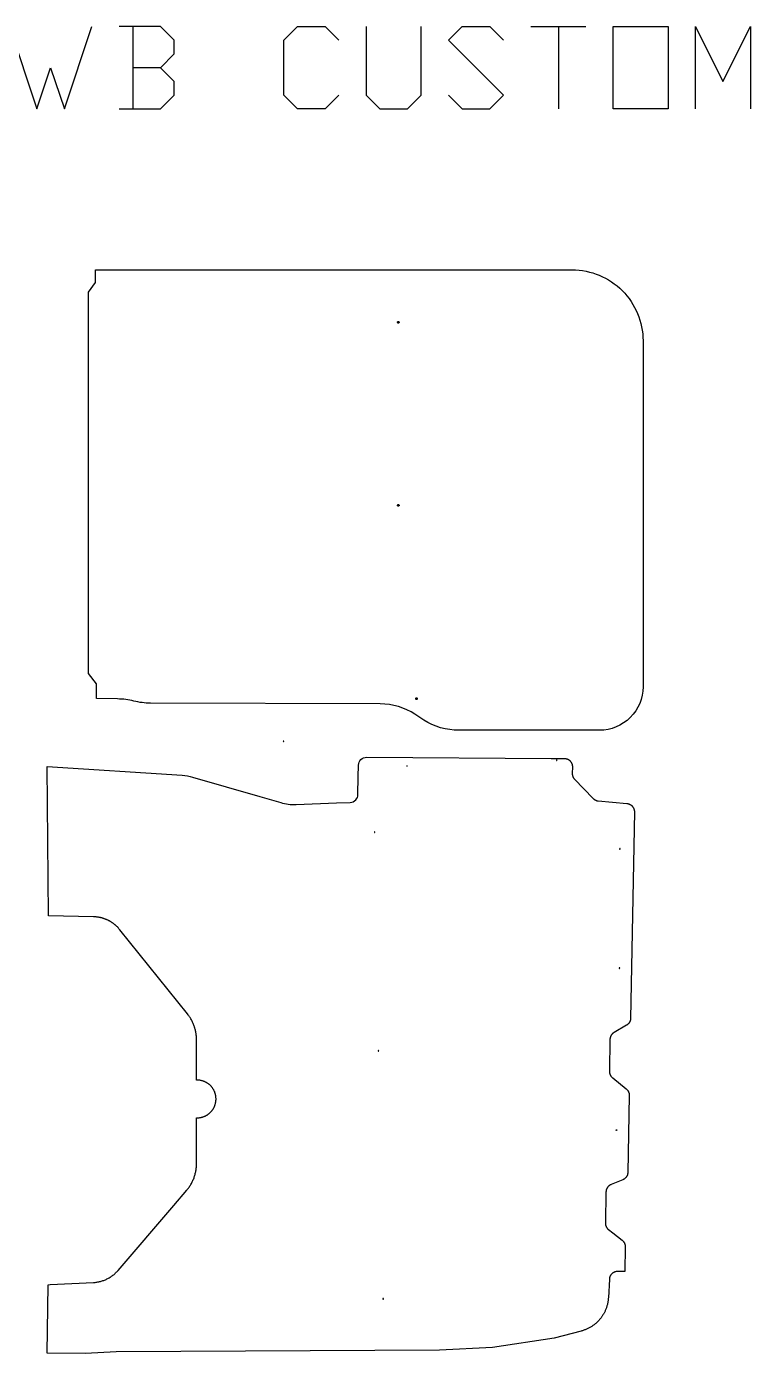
# Model space of a CAD drawing. Extents: x 111 to 5567, y 0 to 6052.
# Drawn here: x 3780 to 5567, y 2301 to 5576 of the extents above; entities that cross this region are included whole.
import ezdxf

# ---------------------------------------------------------------- set-up
doc = ezdxf.new("R2010")
doc.units = 0
doc.layers.add('Default_Layer', color=1, linetype='CONTINUOUS')

msp = doc.modelspace()

# ---------------------------------------------------------------- linework, layer by layer
at = {"layer": 'Default_Layer'}
for points in [[(3737.9, 5576.5), (3805.6, 5373.3), (3839.5, 5474.9), (3873.3, 5373.3), (3941.1, 5576.5)], [(4110.4, 5474.9), (4144.3, 5508.8), (4144.3, 5542.6), (4110.4, 5576.5), (4008.8, 5576.5)], [(4042.7, 5576.5), (4042.7, 5373.3)], [(4550.7, 5407.2), (4516.8, 5373.3), (4449.1, 5373.3), (4415.2, 5407.2), (4415.2, 5542.6), (4449.1, 5576.5), (4516.8, 5576.5), (4550.7, 5542.6)], [(4618.4, 5576.5), (4618.4, 5407.2), (4652.3, 5373.3), (4720, 5373.3), (4753.9, 5407.2), (4753.9, 5576.5)], [(4821.6, 5407.2), (4855.5, 5373.3), (4923.2, 5373.3), (4957.1, 5407.2), (4821.6, 5542.6), (4855.5, 5576.5), (4923.2, 5576.5), (4957.1, 5542.6)], [(5024.8, 5576.5), (5160.3, 5576.5)], [(5092.5, 5576.5), (5092.5, 5373.3)], [(5431.2, 5373.3), (5431.2, 5576.5), (5498.9, 5441), (5566.7, 5576.5), (5566.7, 5373.3)], [(4008.8, 5373.3), (4110.4, 5373.3), (4144.3, 5407.2), (4144.3, 5441), (4110.4, 5474.9), (4042.7, 5474.9)]]:
    msp.add_lwpolyline(points, dxfattribs=at)
for points in [[(5228, 5373.3), (5228, 5576.5), (5363.5, 5576.5), (5363.5, 5373.3), (5228, 5373.3)], [(4414.2, 3811.9), (4414.3, 3811.9), (4414.4, 3811.9), (4414.5, 3811.9), (4414.6, 3812), (4414.6, 3812.1), (4414.7, 3812.1), (4414.7, 3812.2), (4414.7, 3812.3), (4414.7, 3812.4), (4414.7, 3812.5), (4414.7, 3812.6), (4414.6, 3812.7), (4414.5, 3812.8), (4414.4, 3812.8), (4414.3, 3812.8), (4414.2, 3812.9), (4414.1, 3812.8), (4414, 3812.8), (4414, 3812.8), (4413.9, 3812.7), (4413.8, 3812.6), (4413.8, 3812.6), (4413.7, 3812.5), (4413.7, 3812.4), (4413.7, 3812.3), (4413.8, 3812.2), (4413.8, 3812.1), (4413.9, 3812), (4413.9, 3811.9), (4414, 3811.9), (4414.1, 3811.9), (4414.2, 3811.9)], [(5088.4, 3764.9), (5088.6, 3764.9), (5088.7, 3764.9), (5088.8, 3765), (5088.9, 3765.1), (5089, 3765.2), (5089.1, 3765.3), (5089.1, 3765.4), (5089.2, 3765.6), (5089.2, 3765.7), (5089.1, 3765.9), (5089, 3766), (5089, 3766.1), (5088.8, 3766.2), (5088.7, 3766.3), (5088.6, 3766.3), (5088.4, 3766.4), (5088.3, 3766.3), (5088.1, 3766.3), (5088, 3766.2), (5087.9, 3766.2), (5087.8, 3766), (5087.7, 3765.9), (5087.7, 3765.8), (5087.7, 3765.6), (5087.7, 3765.5), (5087.7, 3765.3), (5087.8, 3765.2), (5087.9, 3765.1), (5088, 3765), (5088.1, 3764.9), (5088.3, 3764.9), (5088.4, 3764.9)], [(4719.1, 3750.6), (4719.2, 3750.6), (4719.4, 3750.6), (4719.5, 3750.7), (4719.6, 3750.8), (4719.7, 3750.9), (4719.8, 3751), (4719.8, 3751.1), (4719.8, 3751.3), (4719.8, 3751.4), (4719.8, 3751.6), (4719.7, 3751.7), (4719.6, 3751.8), (4719.5, 3751.9), (4719.4, 3752), (4719.3, 3752), (4719.1, 3752.1), (4719, 3752), (4718.8, 3752), (4718.7, 3751.9), (4718.6, 3751.8), (4718.5, 3751.7), (4718.4, 3751.6), (4718.4, 3751.5), (4718.3, 3751.3), (4718.4, 3751.2), (4718.4, 3751), (4718.5, 3750.9), (4718.6, 3750.8), (4718.7, 3750.7), (4718.8, 3750.6), (4718.9, 3750.6), (4719.1, 3750.6)], [(4639.1, 3587), (4639.3, 3587), (4639.4, 3587), (4639.5, 3587.1), (4639.6, 3587.2), (4639.7, 3587.3), (4639.8, 3587.4), (4639.8, 3587.6), (4639.9, 3587.7), (4639.9, 3587.9), (4639.8, 3588), (4639.7, 3588.1), (4639.7, 3588.2), (4639.5, 3588.3), (4639.4, 3588.4), (4639.3, 3588.5), (4639.1, 3588.5), (4639, 3588.5), (4638.8, 3588.4), (4638.7, 3588.4), (4638.6, 3588.3), (4638.5, 3588.2), (4638.4, 3588), (4638.4, 3587.9), (4638.4, 3587.7), (4638.4, 3587.6), (4638.4, 3587.4), (4638.5, 3587.3), (4638.6, 3587.2), (4638.7, 3587.1), (4638.8, 3587), (4639, 3587), (4639.1, 3587)], [(5244.5, 3546), (5244.6, 3546), (5244.8, 3546), (5244.9, 3546.1), (5245, 3546.2), (5245.1, 3546.3), (5245.2, 3546.4), (5245.2, 3546.6), (5245.2, 3546.7), (5245.2, 3546.9), (5245.2, 3547), (5245.1, 3547.2), (5245, 3547.3), (5244.9, 3547.4), (5244.8, 3547.4), (5244.6, 3547.5), (5244.5, 3547.5), (5244.3, 3547.5), (5244.2, 3547.4), (5244.1, 3547.4), (5244, 3547.3), (5243.9, 3547.2), (5243.8, 3547), (5243.7, 3546.9), (5243.7, 3546.8), (5243.7, 3546.6), (5243.8, 3546.5), (5243.8, 3546.3), (5243.9, 3546.2), (5244, 3546.1), (5244.2, 3546.1), (5244.3, 3546), (5244.5, 3546)], [(5243.1, 3252), (5243.3, 3252), (5243.4, 3252), (5243.6, 3252.1), (5243.7, 3252.2), (5243.8, 3252.3), (5243.8, 3252.4), (5243.9, 3252.6), (5243.9, 3252.7), (5243.9, 3252.9), (5243.8, 3253), (5243.8, 3253.1), (5243.7, 3253.2), (5243.6, 3253.3), (5243.4, 3253.4), (5243.3, 3253.5), (5243.2, 3253.5), (5243, 3253.5), (5242.9, 3253.4), (5242.7, 3253.4), (5242.6, 3253.3), (5242.5, 3253.2), (5242.4, 3253), (5242.4, 3252.9), (5242.4, 3252.7), (5242.4, 3252.6), (5242.4, 3252.4), (5242.5, 3252.3), (5242.6, 3252.2), (5242.7, 3252.1), (5242.8, 3252), (5243, 3252), (5243.1, 3252)], [(4648.3, 3047.7), (4648.5, 3047.7), (4648.6, 3047.8), (4648.7, 3047.8), (4648.9, 3047.9), (4649, 3048), (4649, 3048.2), (4649.1, 3048.3), (4649.1, 3048.5), (4649.1, 3048.6), (4649, 3048.8), (4649, 3048.9), (4648.9, 3049), (4648.8, 3049.1), (4648.6, 3049.2), (4648.5, 3049.2), (4648.4, 3049.2), (4648.2, 3049.2), (4648.1, 3049.2), (4647.9, 3049.1), (4647.8, 3049), (4647.7, 3048.9), (4647.7, 3048.8), (4647.6, 3048.6), (4647.6, 3048.5), (4647.6, 3048.3), (4647.6, 3048.2), (4647.7, 3048.1), (4647.8, 3048), (4647.9, 3047.9), (4648, 3047.8), (4648.2, 3047.7), (4648.3, 3047.7)], [(5235.9, 2852), (5235.7, 2852.1), (5235.6, 2852.1), (5235.5, 2852.2), (5235.3, 2852.3), (5235.3, 2852.4), (5235.2, 2852.5), (5235.1, 2852.6), (5235.1, 2852.8), (5235.2, 2853), (5235.2, 2853.1), (5235.3, 2853.2), (5235.4, 2853.3), (5235.5, 2853.4), (5235.6, 2853.5), (5235.7, 2853.5), (5235.9, 2853.5), (5236.1, 2853.5), (5236.2, 2853.5), (5236.3, 2853.4), (5236.4, 2853.3), (5236.5, 2853.2), (5236.6, 2853.1), (5236.6, 2852.9), (5236.6, 2852.8), (5236.6, 2852.6), (5236.6, 2852.5), (5236.5, 2852.4), (5236.4, 2852.2), (5236.3, 2852.2), (5236.2, 2852.1), (5236, 2852), (5235.9, 2852)], [(4660.2, 2435.4), (4660.4, 2435.4), (4660.5, 2435.5), (4660.6, 2435.5), (4660.8, 2435.6), (4660.9, 2435.7), (4660.9, 2435.9), (4661, 2436), (4661, 2436.1), (4661, 2436.3), (4660.9, 2436.4), (4660.9, 2436.6), (4660.8, 2436.7), (4660.7, 2436.8), (4660.5, 2436.8), (4660.4, 2436.9), (4660.2, 2436.9), (4660.1, 2436.9), (4660, 2436.9), (4659.8, 2436.8), (4659.7, 2436.7), (4659.6, 2436.6), (4659.6, 2436.5), (4659.5, 2436.3), (4659.5, 2436.2), (4659.5, 2436), (4659.5, 2435.9), (4659.6, 2435.7), (4659.7, 2435.6), (4659.8, 2435.5), (4659.9, 2435.5), (4660.1, 2435.4), (4660.2, 2435.4)]]:
    msp.add_lwpolyline(points, close=True, dxfattribs=at)
for points in [[(3950.5, 4975.9), (5126.5, 4975.9, -0.414214), (5301.5, 4800.9), (5301.5, 3947.1, -0.414214), (5194, 3839.6), (4847.2, 3839.6, -0.141963), (4760.3, 3864.7), (4738.7, 3879.4, 0.139962), (4653.1, 3904.6), (4086, 3906.4, -0.059561), (4044.8, 3911.6, 0.058229), (4004.5, 3916.9), (3952.5, 3917.6), (3952.5, 3954.6), (3932.5, 3979.6), (3932.5, 4920.6), (3950.5, 4944.6), (3950.5, 4975.9)], [(4697.5, 4844.6, -0.414214), (4695.5, 4846.6, -0.414214), (4697.5, 4848.6, -0.414214), (4699.5, 4846.6, -0.414214), (4697.5, 4844.6)], [(4697.5, 4392.6, -0.414214), (4695.5, 4394.6, -0.414214), (4697.5, 4396.6, -0.414214), (4699.5, 4394.6, -0.414214), (4697.5, 4392.6)], [(4742.5, 3915.6, -0.414214), (4740.5, 3917.6, -0.414214), (4742.5, 3919.6, -0.414214), (4744.5, 3917.6, -0.414214), (4742.5, 3915.6)], [(4599.4, 3753.4, -0.410442), (4619.5, 3773), (5075, 3770.3), (5107.3, 3770.1), (5108.3, 3770), (5109.3, 3770), (5110.3, 3769.8), (5111.2, 3769.6), (5112.2, 3769.4), (5113.2, 3769.1), (5114.1, 3768.8), (5115, 3768.5), (5115.9, 3768.1), (5116.8, 3767.6), (5117.6, 3767.1), (5118.4, 3766.6), (5119.2, 3766), (5120, 3765.4), (5120.8, 3764.7), (5121.5, 3764), (5122.1, 3763.3), (5122.8, 3762.5), (5123.4, 3761.7), (5123.9, 3760.9), (5124.4, 3760.1), (5124.9, 3759.2), (5125.2, 3758.6), (5125.3, 3758.3), (5125.7, 3757.4), (5126.1, 3756.5), (5126.4, 3755.6), (5126.6, 3754.6), (5126.8, 3753.7), (5127, 3752.7), (5127.1, 3751.7), (5127.1, 3750.7), (5127.1, 3749.7), (5126.8, 3733.2), (5126.8, 3732.2), (5126.9, 3731.2), (5127, 3730.2), (5127.2, 3729.3), (5127.3, 3728.3), (5127.6, 3727.4), (5127.9, 3726.4), (5128.2, 3725.5), (5128.6, 3724.6), (5129, 3723.7), (5129.5, 3722.9), (5130, 3722), (5130.5, 3721.2), (5131.1, 3720.4), (5131.8, 3719.7), (5132.4, 3718.9), (5178.4, 3671.2), (5179.1, 3670.6), (5179.8, 3670), (5180.4, 3669.4), (5181.2, 3668.9), (5181.9, 3668.4), (5182.6, 3667.9), (5183.4, 3667.5), (5184.2, 3667.1), (5185, 3666.7), (5185.8, 3666.4), (5186.7, 3666.1), (5187.5, 3665.8), (5188.4, 3665.6), (5189.3, 3665.4), (5190.2, 3665.3), (5191, 3665.2), (5261.9, 3658.8), (5262.9, 3658.7), (5263.9, 3658.5), (5264.8, 3658.3), (5265.7, 3658.1), (5266.6, 3657.8), (5267.5, 3657.5), (5268.4, 3657.1), (5269.2, 3656.7), (5270, 3656.3), (5270.8, 3655.8), (5271.6, 3655.3), (5272.3, 3654.7), (5273.1, 3654.1), (5273.7, 3653.5), (5274.4, 3652.9), (5275, 3652.2), (5275.6, 3651.5), (5276.2, 3650.8), (5276.7, 3650.1), (5277.2, 3649.3), (5277.7, 3648.5), (5278.1, 3647.7), (5278.5, 3646.8), (5278.8, 3646), (5279.2, 3645.1), (5279.4, 3644.2), (5279.7, 3643.3), (5279.8, 3642.3), (5280, 3641.4), (5280.1, 3640.4), (5280.1, 3639.5), (5280.1, 3638.5), (5270.9, 3128.5), (5270.9, 3127.9), (5270.8, 3127.2), (5270.8, 3126.6), (5270.7, 3125.9), (5270.6, 3125.3), (5270.4, 3124.6), (5270.3, 3124), (5270.1, 3123.4), (5269.9, 3122.8), (5269.7, 3122.2), (5269.5, 3121.6), (5269.3, 3121), (5269, 3120.4), (5268.7, 3119.8), (5268.4, 3119.3), (5268.1, 3118.7), (5267.8, 3118.2), (5267.4, 3117.6), (5267.1, 3117.1), (5266.7, 3116.6), (5266.3, 3116.1), (5265.9, 3115.6), (5265.4, 3115.2), (5265, 3114.7), (5264.5, 3114.2), (5264, 3113.8), (5263.6, 3113.4), (5263, 3113), (5262.5, 3112.6), (5262, 3112.2), (5261.4, 3111.9), (5260.9, 3111.5), (5230, 3093.8), (5229.4, 3093.4), (5228.9, 3093.1), (5228.3, 3092.7), (5227.8, 3092.3), (5227.3, 3091.9), (5226.8, 3091.5), (5226.6, 3091.4), (5226.3, 3091.1), (5225.8, 3090.6), (5225.4, 3090.2), (5225, 3089.7), (5224.6, 3089.2), (5224.2, 3088.7), (5223.8, 3088.2), (5223.4, 3087.7), (5223.1, 3087.1), (5222.7, 3086.6), (5222.4, 3086), (5222.1, 3085.5), (5221.8, 3084.9), (5221.6, 3084.3), (5221.3, 3083.7), (5221.1, 3083.1), (5220.9, 3082.5), (5220.7, 3081.9), (5220.5, 3081.3), (5220.4, 3080.7), (5220.3, 3080), (5220.2, 3079.4), (5220.1, 3078.7), (5220, 3078.1), (5220, 3077.4), (5219.9, 3076.8), (5218.5, 2997.9), (5218.5, 2997.3), (5218.5, 2996.7), (5218.6, 2996.2), (5218.6, 2995.6), (5218.7, 2995), (5218.7, 2994.5), (5218.8, 2993.9), (5219, 2993.3), (5219.1, 2992.8), (5219.2, 2992.3), (5219.4, 2991.7), (5219.5, 2991.2), (5219.7, 2990.6), (5219.9, 2990.1), (5220.2, 2989.6), (5220.4, 2989.1), (5220.6, 2988.6), (5220.9, 2988.1), (5221.2, 2987.6), (5221.4, 2987.1), (5221.7, 2986.6), (5222.1, 2986.1), (5222.4, 2985.7), (5222.7, 2985.2), (5223.1, 2984.8), (5223.5, 2984.4), (5223.8, 2983.9), (5224.2, 2983.5), (5224.6, 2983.1), (5225.1, 2982.7), (5225.5, 2982.4), (5225.9, 2982), (5226.6, 2981.4), (5260, 2954.4), (5260.5, 2954), (5260.9, 2953.6), (5261.3, 2953.2), (5261.7, 2952.8), (5262.1, 2952.4), (5262.5, 2952), (5262.9, 2951.6), (5263.2, 2951.1), (5263.6, 2950.7), (5263.9, 2950.2), (5264.2, 2949.7), (5264.5, 2949.3), (5264.8, 2948.8), (5265.1, 2948.3), (5265.3, 2947.8), (5265.6, 2947.3), (5265.8, 2946.8), (5266, 2946.2), (5266.2, 2945.7), (5266.4, 2945.2), (5266.6, 2944.6), (5266.7, 2944.1), (5266.9, 2943.6), (5267, 2943), (5267.1, 2942.4), (5267.2, 2941.9), (5267.3, 2941.3), (5267.4, 2940.8), (5267.4, 2940.2), (5267.4, 2939.6), (5267.4, 2939), (5267.4, 2938.5), (5264, 2748.4), (5264, 2747.6), (5263.9, 2746.9), (5263.8, 2746.2), (5263.7, 2745.4), (5263.6, 2744.7), (5263.4, 2744), (5263.2, 2743.3), (5263, 2742.6), (5262.8, 2741.9), (5262.5, 2741.3), (5262.3, 2740.6), (5262, 2739.9), (5261.6, 2739.3), (5261.3, 2738.7), (5260.9, 2738.1), (5260.5, 2737.5), (5260.1, 2736.9), (5259.7, 2736.3), (5259.2, 2735.8), (5258.7, 2735.2), (5258.2, 2734.7), (5257.7, 2734.2), (5257.2, 2733.7), (5256.6, 2733.3), (5256.1, 2732.8), (5255.5, 2732.4), (5254.9, 2732), (5254.3, 2731.6), (5253.6, 2731.2), (5253, 2730.9), (5252.3, 2730.6), (5251.6, 2730.3), (5226.6, 2719.9), (5222.5, 2718.2), (5221.8, 2717.9), (5221.1, 2717.6), (5220.5, 2717.3), (5219.8, 2716.9), (5219.2, 2716.5), (5218.6, 2716.1), (5218, 2715.7), (5217.5, 2715.2), (5216.9, 2714.8), (5216.4, 2714.3), (5215.9, 2713.8), (5215.4, 2713.3), (5214.9, 2712.7), (5214.4, 2712.2), (5214, 2711.6), (5213.6, 2711), (5213.2, 2710.4), (5212.8, 2709.8), (5212.5, 2709.2), (5212.1, 2708.5), (5211.8, 2707.9), (5211.6, 2707.2), (5211.3, 2706.6), (5211.1, 2705.9), (5210.9, 2705.2), (5210.7, 2704.5), (5210.5, 2703.8), (5210.4, 2703), (5210.3, 2702.3), (5210.2, 2701.6), (5210.1, 2700.8), (5210.1, 2700.1), (5208.7, 2623.2), (5208.7, 2622.6), (5208.7, 2622), (5208.8, 2621.4), (5208.8, 2620.9), (5208.9, 2620.3), (5209, 2619.7), (5209.1, 2619.1), (5209.2, 2618.6), (5209.3, 2618), (5209.5, 2617.5), (5209.6, 2616.9), (5209.8, 2616.4), (5210, 2615.8), (5210.2, 2615.3), (5210.4, 2614.8), (5210.7, 2614.2), (5210.9, 2613.7), (5211.2, 2613.2), (5211.5, 2612.7), (5211.8, 2612.2), (5212.1, 2611.8), (5212.4, 2611.3), (5212.7, 2610.8), (5213.1, 2610.4), (5213.4, 2609.9), (5213.8, 2609.5), (5214.2, 2609.1), (5214.6, 2608.6), (5215, 2608.2), (5215.5, 2607.8), (5215.9, 2607.5), (5216.4, 2607.1), (5226.6, 2599.1), (5250, 2580.8), (5250.5, 2580.4), (5250.9, 2580), (5251.3, 2579.6), (5251.8, 2579.2), (5252.2, 2578.8), (5252.6, 2578.4), (5252.9, 2577.9), (5253.3, 2577.5), (5253.7, 2577), (5254, 2576.6), (5254.3, 2576.1), (5254.6, 2575.6), (5254.9, 2575.1), (5255.2, 2574.6), (5255.5, 2574.1), (5255.7, 2573.6), (5256, 2573.1), (5256.2, 2572.6), (5256.4, 2572), (5256.6, 2571.5), (5256.8, 2570.9), (5256.9, 2570.4), (5257.1, 2569.8), (5257.2, 2569.3), (5257.3, 2568.7), (5257.4, 2568.1), (5257.5, 2567.6), (5257.6, 2567), (5257.6, 2566.4), (5257.7, 2565.8), (5257.7, 2565.2), (5257.7, 2564.6), (5256.6, 2503.4), (5238.8, 2503.7), (5237.8, 2503.7), (5236.8, 2503.6), (5235.8, 2503.5), (5234.9, 2503.4), (5233.9, 2503.2), (5233, 2502.9), (5232.1, 2502.6), (5231.2, 2502.3), (5230.3, 2502), (5229.5, 2501.5), (5228.6, 2501.1), (5227.8, 2500.6), (5227, 2500.1), (5226.3, 2499.5), (5225.5, 2499), (5224.8, 2498.3), (5224.2, 2497.7), (5223.5, 2497), (5222.9, 2496.3), (5222.3, 2495.5), (5221.8, 2494.8), (5221.3, 2494), (5220.8, 2493.2), (5220.4, 2492.3), (5220, 2491.4), (5219.7, 2490.5), (5219.3, 2489.6), (5219.1, 2488.7), (5218.9, 2487.8), (5218.7, 2486.8), (5218.6, 2485.8), (5218.5, 2484.8), (5215.9, 2438.7), (5215.8, 2436.9), (5215.6, 2435), (5215.4, 2433.2), (5215.2, 2431.4), (5214.9, 2429.7), (5214.6, 2427.9), (5214.3, 2426.1), (5213.9, 2424.4), (5213.5, 2422.6), (5213.1, 2420.9), (5212.6, 2419.2), (5212.1, 2417.5), (5211.6, 2415.8), (5211, 2414.1), (5210.4, 2412.4), (5209.8, 2410.8), (5209.1, 2409.1), (5208.4, 2407.5), (5207.7, 2405.9), (5206.9, 2404.3), (5206.1, 2402.8), (5205.3, 2401.2), (5204.5, 2399.7), (5203.6, 2398.2), (5202.7, 2396.7), (5201.8, 2395.2), (5200.8, 2393.7), (5199.8, 2392.3), (5198.8, 2390.8), (5197.8, 2389.4), (5196.7, 2388.1), (5195.6, 2386.7), (5194.5, 2385.4), (5193.4, 2384), (5192.2, 2382.8), (5191, 2381.5), (5189.8, 2380.2), (5188.5, 2379), (5187.3, 2377.8), (5186, 2376.6), (5184.7, 2375.5), (5183.3, 2374.3), (5182, 2373.2), (5180.6, 2372.2), (5179.2, 2371.1), (5177.7, 2370.1), (5176.3, 2369.1), (5174.8, 2368.1), (5173.3, 2367.2), (5171.8, 2366.3), (5170.3, 2365.4), (5168.7, 2364.5), (5167.1, 2363.7), (5165.5, 2362.9), (5163.9, 2362.1), (5162.3, 2361.4), (5160.7, 2360.7), (5159, 2360), (5157.3, 2359.4), (5155.6, 2358.8), (5153.9, 2358.2), (5152.2, 2357.6), (5150.4, 2357.1), (5148.6, 2356.6), (5082.6, 2339.5), (4930.1, 2316.2), (4799, 2309.6), (4000.8, 2305.1), (3925.7, 2301.5), (3830.7, 2302.2), (3833.7, 2471.1), (3838.6, 2471.4), (3944.9, 2476.6), (3947.1, 2476.8), (3949.3, 2477), (3951.5, 2477.2), (3953.7, 2477.5), (3955.8, 2477.9), (3958, 2478.3), (3960.1, 2478.8), (3962.2, 2479.3), (3964.4, 2479.9), (3966.4, 2480.5), (3968.5, 2481.2), (3970.6, 2481.9), (3972.6, 2482.7), (3974.6, 2483.5), (3976.6, 2484.4), (3978.5, 2485.3), (3980.5, 2486.3), (3982.4, 2487.3), (3984.3, 2488.4), (3986.1, 2489.5), (3988, 2490.7), (3989.8, 2491.9), (3991.5, 2493.2), (3993.3, 2494.5), (3995, 2495.9), (3996.7, 2497.3), (3998.3, 2498.7), (3999.9, 2500.2), (4001.5, 2501.7), (4003, 2503.3), (4004.5, 2504.9), (4006, 2506.6), (4143.4, 2667), (4175.2, 2704.2), (4176.7, 2705.9), (4178.1, 2707.7), (4179.5, 2709.5), (4180.8, 2711.3), (4182.1, 2713.1), (4183.3, 2715), (4184.5, 2716.9), (4185.6, 2718.8), (4186.8, 2720.7), (4187.8, 2722.7), (4188.8, 2724.7), (4189.8, 2726.7), (4190.7, 2728.7), (4191.6, 2730.7), (4192.5, 2732.8), (4193.3, 2734.9), (4194, 2737), (4194.7, 2739.1), (4195.4, 2741.2), (4196, 2743.4), (4196.5, 2745.5), (4197.1, 2747.7), (4197.5, 2749.9), (4197.9, 2752.1), (4198.3, 2754.3), (4198.6, 2756.5), (4198.9, 2758.7), (4199.1, 2760.9), (4199.3, 2763.2), (4199.4, 2765.4), (4199.5, 2767.7), (4199.5, 2769.9), (4199.5, 2883.1), (4200.3, 2883.1), (4201.5, 2883.1), (4202.7, 2883.1), (4203.8, 2883.1), (4205, 2883.2), (4206.2, 2883.3), (4207.4, 2883.5), (4208.5, 2883.6), (4209.7, 2883.8), (4210.8, 2884.1), (4211.9, 2884.3), (4213, 2884.6), (4214.1, 2884.9), (4215.2, 2885.2), (4216.3, 2885.6), (4217.4, 2886), (4218.4, 2886.4), (4219.5, 2886.8), (4220.5, 2887.3), (4221.5, 2887.8), (4222.5, 2888.3), (4223.5, 2888.8), (4224.5, 2889.4), (4225.5, 2889.9), (4226.4, 2890.5), (4227.3, 2891.2), (4228.2, 2891.8), (4229.1, 2892.5), (4230, 2893.2), (4230.9, 2893.9), (4231.7, 2894.6), (4232.6, 2895.3), (4233.4, 2896.1), (4234.2, 2896.9), (4235, 2897.7), (4235.7, 2898.5), (4236.4, 2899.3), (4237.2, 2900.2), (4237.9, 2901.1), (4238.5, 2902), (4239.2, 2902.9), (4239.8, 2903.8), (4240.4, 2904.7), (4241, 2905.7), (4241.6, 2906.7), (4242.1, 2907.6), (4242.7, 2908.6), (4243.1, 2909.7), (4243.6, 2910.7), (4244.1, 2911.7), (4244.5, 2912.8), (4244.9, 2913.9), (4245.3, 2914.9), (4245.6, 2916), (4245.9, 2917.1), (4246.2, 2918.2), (4246.5, 2919.4), (4246.7, 2920.5), (4246.9, 2921.6), (4247.1, 2922.8), (4247.3, 2924), (4247.4, 2925.1), (4247.5, 2926.3), (4247.6, 2927.5), (4247.6, 2928.7), (4247.6, 2929.9), (4247.6, 2931.1), (4247.5, 2932.3), (4247.4, 2933.5), (4247.3, 2934.6), (4247.2, 2935.8), (4247, 2937), (4246.9, 2937.5), (4246.8, 2938.1), (4246.6, 2939.2), (4246.3, 2940.4), (4246.1, 2941.5), (4245.8, 2942.6), (4245.4, 2943.7), (4245.1, 2944.8), (4244.7, 2945.8), (4244.3, 2946.9), (4243.8, 2947.9), (4243.4, 2949), (4242.9, 2950), (4242.4, 2951), (4241.9, 2952), (4241.3, 2953), (4240.7, 2953.9), (4240.1, 2954.9), (4239.5, 2955.8), (4238.9, 2956.7), (4238.2, 2957.6), (4237.5, 2958.5), (4236.8, 2959.4), (4236.1, 2960.2), (4235.3, 2961), (4234.6, 2961.8), (4233.8, 2962.6), (4233, 2963.4), (4232.2, 2964.2), (4231.3, 2964.9), (4230.5, 2965.6), (4229.6, 2966.3), (4228.7, 2967), (4227.8, 2967.6), (4226.9, 2968.3), (4225.9, 2968.9), (4225, 2969.5), (4224, 2970), (4223, 2970.6), (4222, 2971.1), (4221, 2971.6), (4220, 2972.1), (4218.9, 2972.5), (4217.9, 2972.9), (4216.8, 2973.3), (4215.7, 2973.7), (4214.6, 2974.1), (4213.5, 2974.4), (4212.4, 2974.7), (4211.3, 2974.9), (4210.2, 2975.2), (4209, 2975.4), (4207.9, 2975.6), (4206.7, 2975.7), (4205.5, 2975.9), (4204.3, 2976), (4203.2, 2976), (4202, 2976.1), (4200.7, 2976.1), (4199.5, 2976), (4199.4, 3022.5), (4199.4, 3060.9), (4199.4, 3076.1), (4199.4, 3078.3), (4199.3, 3080.4), (4199.2, 3082.6), (4199.1, 3084.7), (4198.8, 3086.8), (4198.6, 3089), (4198.3, 3091.1), (4198, 3093.2), (4197.6, 3095.3), (4197.2, 3097.4), (4196.7, 3099.4), (4196.2, 3101.5), (4195.6, 3103.5), (4195, 3105.6), (4194.9, 3106), (4194.4, 3107.6), (4193.7, 3109.6), (4193, 3111.6), (4192.2, 3113.6), (4191.4, 3115.6), (4190.5, 3117.5), (4189.7, 3119.4), (4188.7, 3121.3), (4187.7, 3123.2), (4186.7, 3125.1), (4185.7, 3127), (4184.6, 3128.8), (4183.5, 3130.6), (4182.3, 3132.4), (4181.1, 3134.2), (4179.8, 3135.9), (4178.5, 3137.6), (4177.2, 3139.3), (4010.4, 3347.1), (4009.7, 3348), (4008.9, 3349), (4008.1, 3349.9), (4007.3, 3350.8), (4006.5, 3351.6), (4005.7, 3352.5), (4004.9, 3353.4), (4004.1, 3354.2), (4003.2, 3355), (4002.4, 3355.8), (4001.5, 3356.7), (4000.6, 3357.4), (3999.8, 3358.2), (3998.9, 3359), (3998, 3359.7), (3997, 3360.5), (3996.1, 3361.2), (3995.2, 3361.9), (3994.3, 3362.6), (3993.3, 3363.3), (3992.3, 3364), (3991.4, 3364.6), (3990.4, 3365.3), (3989.4, 3365.9), (3988.4, 3366.5), (3987.4, 3367.2), (3986.4, 3367.7), (3985.4, 3368.3), (3984.4, 3368.9), (3983.3, 3369.4), (3982.3, 3370), (3981.3, 3370.5), (3980.2, 3371), (3979.1, 3371.5), (3978.1, 3372), (3977, 3372.4), (3975.9, 3372.9), (3974.8, 3373.3), (3973.8, 3373.7), (3972.7, 3374.2), (3971.6, 3374.5), (3970.4, 3374.9), (3969.3, 3375.3), (3968.2, 3375.6), (3967.1, 3376), (3966, 3376.3), (3964.8, 3376.6), (3963.7, 3376.9), (3962.5, 3377.1), (3961.4, 3377.4), (3960.2, 3377.6), (3959.1, 3377.8), (3957.9, 3378.1), (3956.8, 3378.2), (3955.6, 3378.4), (3954.4, 3378.6), (3953.2, 3378.7), (3952.1, 3378.9), (3950.9, 3379), (3949.7, 3379.1), (3948.5, 3379.1), (3947.3, 3379.2), (3946.1, 3379.3), (3944.9, 3379.3), (3834.2, 3381.3), (3830.9, 3750.4), (4164.2, 3728.5, -0.05421), (4189.7, 3724.1), (4355.6, 3676), (4407.2, 3661.1, 0.080279), (4445.2, 3656.4), (4545, 3660.3), (4578.8, 3661.6, 0.39737), (4598, 3681.2), (4598.8, 3724.7), (4599.4, 3753.4)]]:
    msp.add_lwpolyline(points, format="xyb", close=True, dxfattribs=at)

doc.saveas('drawing.dxf')
